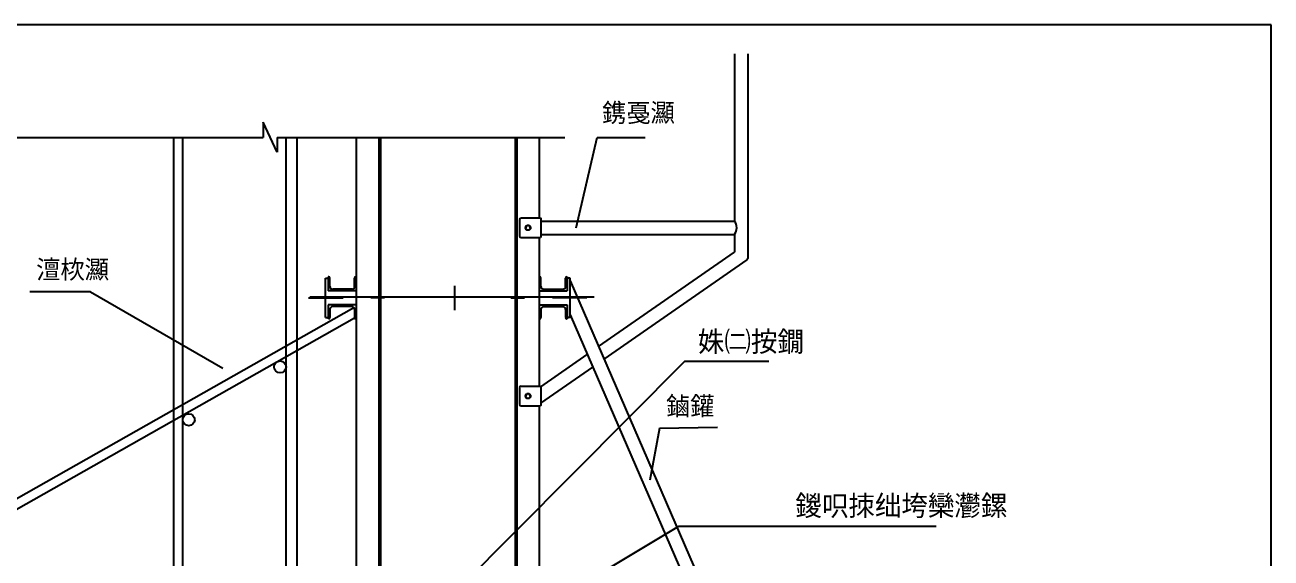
# Model space of a CAD drawing. Header units: metres. Extents: x 0 to 440, y 0 to 311.
# Drawn here: x 146.8 to 440.1, y 185.7 to 311.2 of the extents above; entities that cross this region are included whole.
import ezdxf

# ---------------------------------------------------------------- set-up
doc = ezdxf.new("R2010")
doc.units = ezdxf.units.M
doc.layers.add(' ', color=7, linetype='Continuous')
doc.layers.add('10', color=7, linetype='Continuous')

msp = doc.modelspace()

# ---------------------------------------------------------------- linework, layer by layer
at = {"layer": ' '}
for p, q in [((313.79, 304.4), (313.79, 265.07)), ((316.95, 304.4), (316.95, 256.23)), ((224.77, 284.72), (224.77, 66.52)), ((230.05, 284.72), (230.05, 66.52)), ((230.45, 284.72), (230.45, 66.52)), ((262.17, 284.72), (262.17, 88.58)), ((262.57, 284.72), (262.57, 88.58)), ((267.85, 284.72), (267.85, 265.79)), ((276.5, 263.47), (281.5, 284.74)), ((281.5, 284.74), (292.76, 284.74)), ((263.23, 265.46), (263.23, 261.5)), ((263.56, 265.79), (268.11, 265.79)), ((268.11, 265.79), (268.25, 265.66)), ((268.25, 265.66), (268.25, 261.3)), ((268.25, 265.07), (313.79, 265.07)), ((263.56, 261.17), (268.11, 261.17)), ((264.91, 264), (264.62, 263.48)), ((264.62, 263.48), (264.91, 262.97)), ((265.51, 264), (264.91, 264)), ((264.91, 262.97), (265.51, 262.97)), ((265.8, 263.48), (265.51, 264)), ((265.51, 262.97), (265.8, 263.48)), ((267.85, 261.17), (267.85, 226.19)), ((268.25, 261.3), (268.11, 261.17)), ((268.25, 261.9), (313.79, 261.9)), ((313.79, 261.9), (313.79, 257.71)), ((281.82, 235.51), (313.79, 257.71)), ((283.1, 232.55), (316.81, 255.96)), ((217.51, 242.36), (217.51, 251.6)), ((217.51, 251.6), (218.17, 251.6)), ((218.17, 251.93), (218.17, 248.63)), ((218.24, 251.93), (218.17, 251.93)), ((218.57, 249.69), (218.57, 251.6)), ((224.37, 249.69), (224.37, 251.6)), ((224.77, 251.93), (224.7, 251.93)), ((267.85, 251.93), (267.92, 251.93)), ((268.25, 249.69), (268.25, 251.6)), ((274.05, 249.69), (274.05, 251.6)), ((274.38, 251.93), (274.45, 251.93)), ((274.45, 251.93), (274.45, 248.63)), ((275.11, 251.6), (274.45, 251.6)), ((275.11, 242.36), (275.11, 251.6)), ((275.11, 250.96), (334.86, 113.32)), ((162.22, 248.42), (147.94, 248.42)), ((162.22, 248.42), (193.36, 230.44)), ((213.55, 246.98), (221.66, 246.98)), ((224.77, 248.63), (218.17, 248.63)), ((223.71, 249.03), (219.23, 249.03)), ((231.44, 246.98), (228.21, 246.98)), ((230.45, 247.97), (230.05, 247.97)), ((261.18, 246.98), (264.41, 246.98)), ((262.17, 247.97), (262.57, 247.97)), ((267.85, 248.63), (274.45, 248.63)), ((268.91, 249.03), (273.39, 249.03)), ((279.07, 246.98), (270.96, 246.98)), ((218.17, 245.33), (218.17, 242.03)), ((224.77, 245.33), (218.17, 245.33)), ((218.57, 244.28), (218.57, 242.36)), ((223.71, 244.94), (219.23, 244.94)), ((224.37, 244.28), (224.37, 242.36)), ((230.45, 245.99), (230.05, 245.99)), ((262.17, 245.99), (262.57, 245.99)), ((267.85, 245.33), (274.45, 245.33)), ((268.25, 244.28), (268.25, 242.36)), ((268.91, 244.94), (273.39, 244.94)), ((274.05, 244.28), (274.05, 242.36)), ((274.45, 245.33), (274.45, 242.03)), ((217.51, 242.36), (218.17, 242.36)), ((267.85, 242.03), (267.92, 242.03)), ((274.38, 242.03), (274.45, 242.03)), ((275.11, 242.36), (274.45, 242.36)), ((275.11, 243), (303.53, 177.55)), ((302.04, 232.03), (248.02, 177.68)), ((268.23, 226.08), (279.16, 233.67)), ((321.93, 232.03), (302.04, 232.03)), ((268.25, 222.23), (280.45, 230.7)), ((263.56, 226.19), (268.11, 226.19)), ((268.11, 226.19), (268.25, 226.06)), ((268.25, 226.06), (268.25, 221.7)), ((263.23, 225.86), (263.23, 221.9)), ((264.91, 224.4), (264.62, 223.88)), ((264.62, 223.88), (264.91, 223.37)), ((265.51, 224.4), (264.91, 224.4)), ((264.91, 223.37), (265.51, 223.37)), ((265.8, 223.88), (265.51, 224.4)), ((265.51, 223.37), (265.8, 223.88)), ((263.56, 221.57), (268.11, 221.57)), ((267.85, 221.57), (267.85, 88.58)), ((268.25, 221.7), (268.11, 221.57)), ((296.16, 216.3), (293.89, 204.04)), ((296.16, 216.3), (309.85, 216.58)), ((275.19, 177.99), (300.74, 193.28)), ((300.74, 193.28), (361.27, 193.28))]:
    msp.add_line(p, q, dxfattribs=at)
for centre in [(265.21, 263.48), (265.21, 223.88)]:
    msp.add_circle(centre, 0.59, dxfattribs=at)
for centre, radius, start, end in [((263.56, 265.46), 0.33, 90, 180), ((311.84, 263.48), 2.51, -39.12, 39.12), ((263.56, 261.5), 0.33, 180, 270), ((316.62, 256.23), 0.33, -55.22, 0), ((218.24, 251.6), 0.33, 0, 90), ((219.23, 249.69), 0.66, 180, 270), ((223.71, 249.69), 0.66, -90, 0), ((224.7, 251.6), 0.33, 90, 180), ((267.92, 251.6), 0.33, 0, 90), ((268.91, 249.69), 0.66, 180, 270), ((273.39, 249.69), 0.66, -90, 0), ((274.38, 251.6), 0.33, 90, 180), ((219.23, 244.28), 0.66, 90, 180), ((223.71, 244.28), 0.66, 0, 90), ((268.91, 244.28), 0.66, 90, 180), ((273.39, 244.28), 0.66, 0, 90), ((218.24, 242.36), 0.33, -90, 0), ((224.7, 242.36), 0.33, 180, 270), ((267.92, 242.36), 0.33, -90, 0), ((274.38, 242.36), 0.33, 180, 270), ((263.56, 225.86), 0.33, 90, 180), ((263.56, 221.9), 0.33, 180, 270)]:
    msp.add_arc(centre, radius, start, end, dxfattribs=at)
for p, q in [((440.15, 311.22), (0, 311.22)), ((440.15, 0), (440.15, 311.22)), ((202.81, 288.3), (202.81, 284.72)), ((206.12, 281.29), (202.81, 288.3)), ((77.2, 284.72), (202.81, 284.72)), ((181.72, 284.72), (181.72, 47.75)), ((183.9, 47.75), (183.9, 284.72)), ((206.12, 284.72), (273.9, 284.72)), ((206.12, 284.72), (206.12, 281.29)), ((208.23, 47.75), (208.23, 284.72)), ((210.79, 284.72), (210.79, 47.75)), ((247.98, 245.19), (247.98, 249.83)), ((247.98, 244.1), (247.98, 248.75)), ((129.12, 190.89), (224.19, 244.74)), ((130.19, 188.98), (224.38, 242.32))]:
    msp.add_line(p, q)
for centre in [(206.82, 230.73), (185.31, 218.31)]:
    msp.add_circle(centre, 1.41)
at = {"layer": '10'}
msp.add_lwpolyline([(280.74, 247.13), (213.8, 247.13)], dxfattribs=at)

# ---------------------------------------------------------------- texts
for s, height, p in [('鎸戞灦', 4.4, (282.62, 288.36)), ('澶栨灦', 4.4, (149.39, 251.47)), ('姝㈡按鐗', 4.8, (305.21, 234.31)), ('鏀鑵', 4.4, (297.69, 219.34)), ('鍐呮拺绌垮欒灪鏍', 4.8, (328.16, 195.68))]:
    msp.add_text(s, height=height).set_placement(p)

doc.saveas('drawing.dxf')
